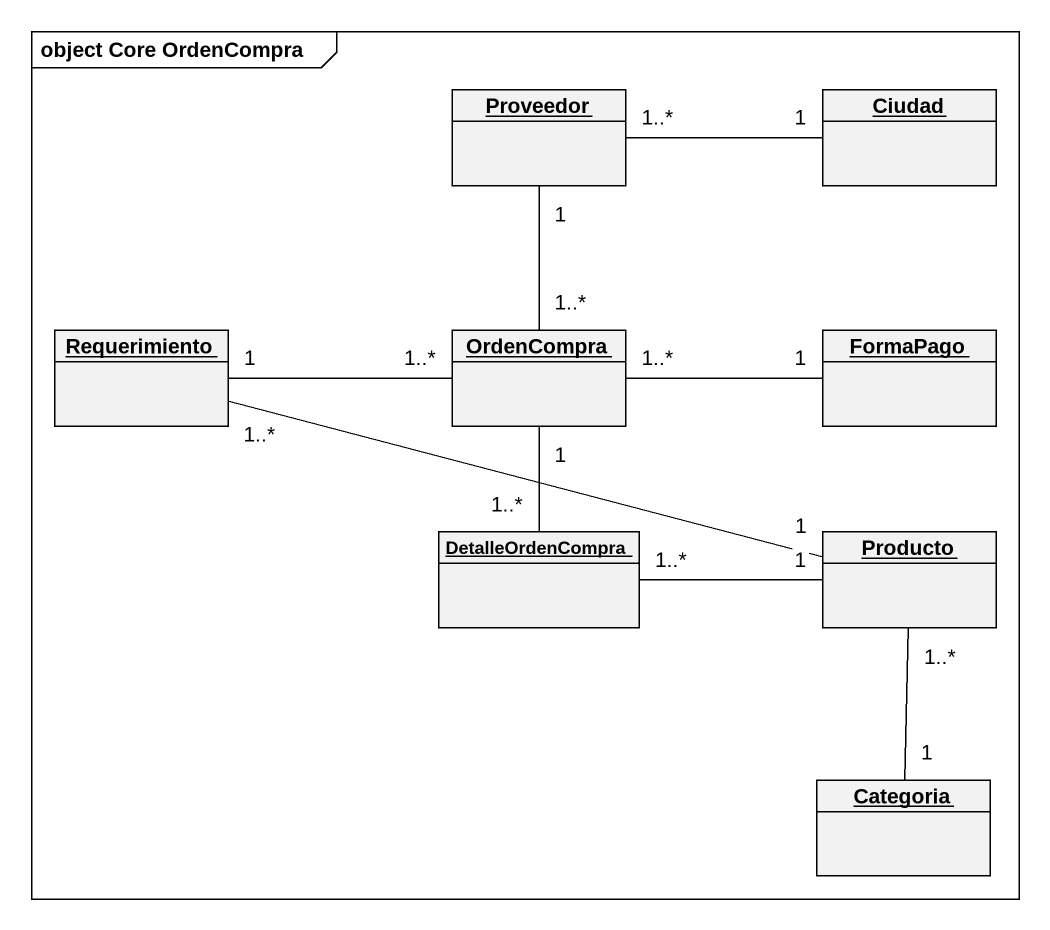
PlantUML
@startuml
mainframe object Core OrdenCompra
hide circle
hide empty members
object Proveedor
object Ciudad
object Requerimiento
object OrdenCompra
object FormaPago
object DetalleOrdenCompra
object Producto
object Categoria
Proveedor "1" -- "1..*" OrdenCompra
Ciudad "1" -left- "1..*" Proveedor
Requerimiento "1" -right- "1..*" OrdenCompra
Requerimiento "1..*" -right- "1" Producto
OrdenCompra "1..*" -right- "1" FormaPago
OrdenCompra "1" -- "1..*" DetalleOrdenCompra
DetalleOrdenCompra "1..*" -right- "1" Producto
Categoria "1" -up- "1..*" Producto
@enduml
